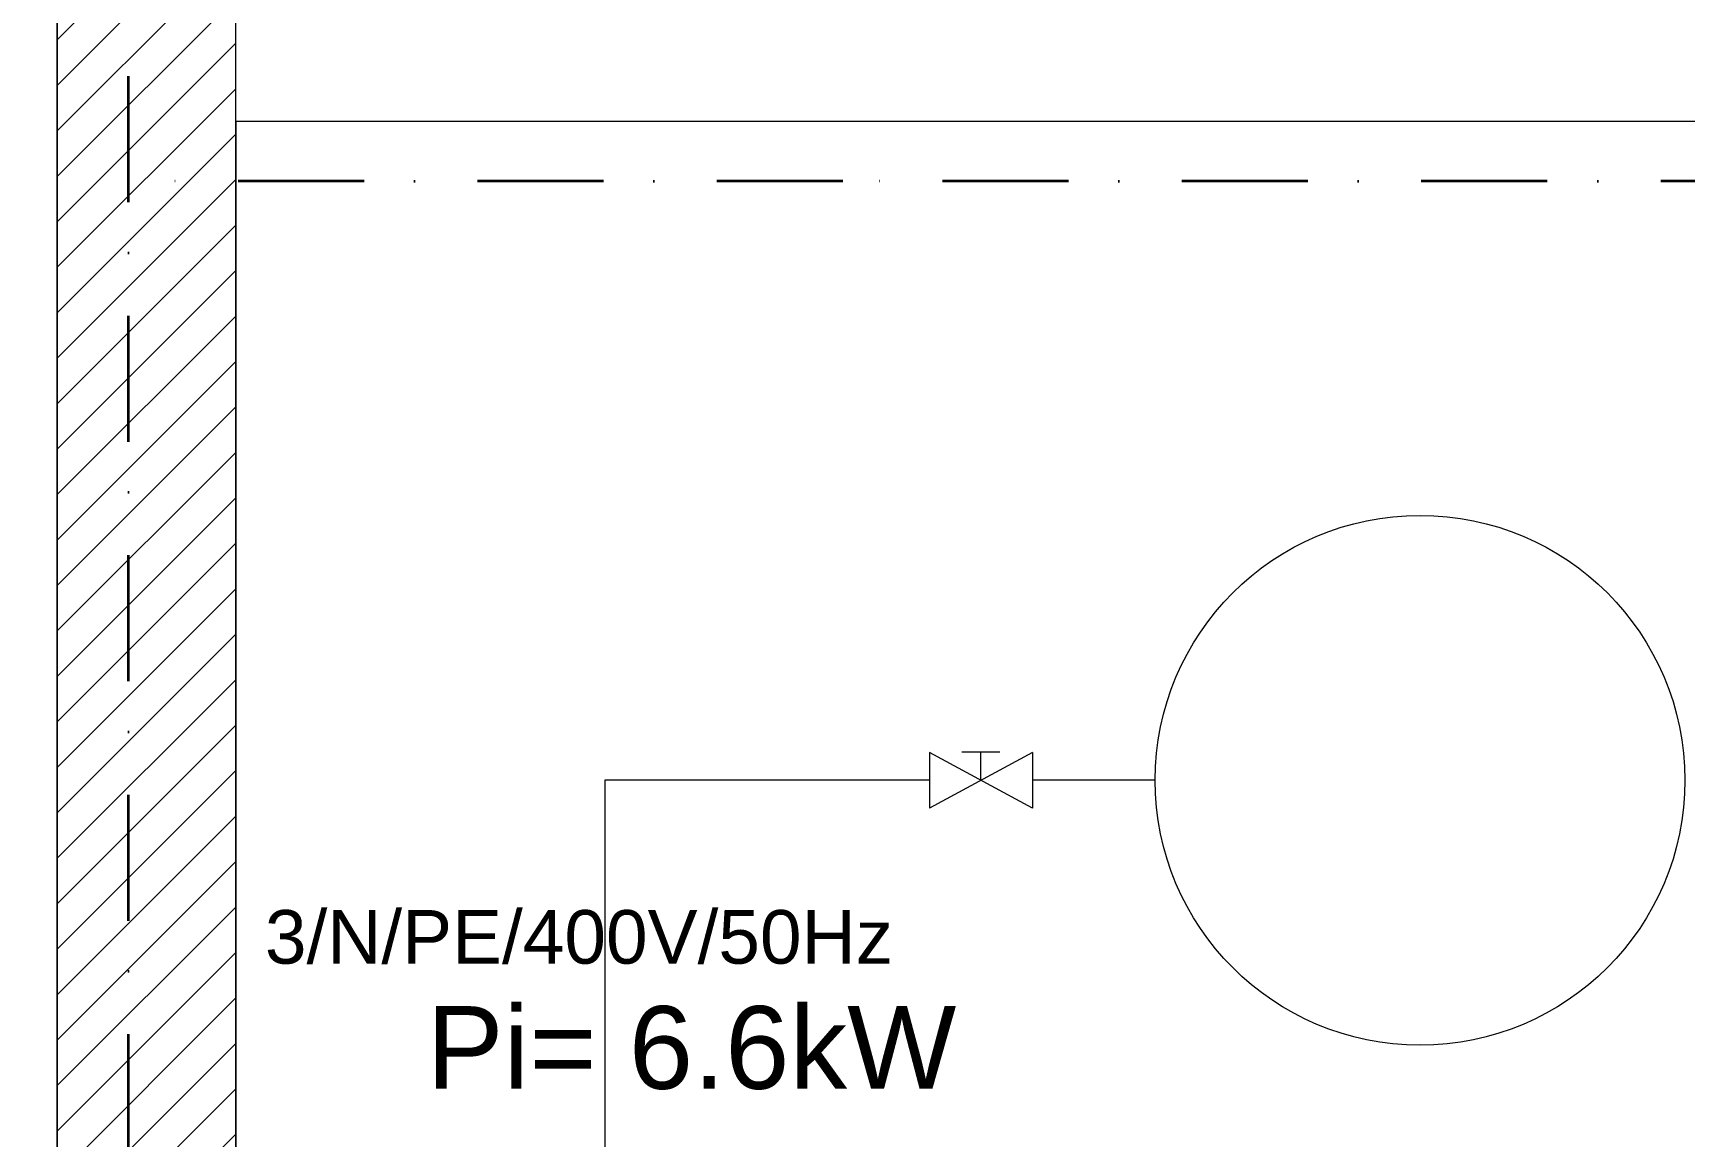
# Model space of a CAD drawing. Header units: millimetres. Extents: x 1322820 to 1391563, y 1051909 to 1098256.
# Drawn here: x 1351395 to 1353707, y 1087683 to 1089228 of the extents above; entities that cross this region are included whole.
import ezdxf
from ezdxf.enums import TextEntityAlignment as Align

# ---------------------------------------------------------------- set-up
doc = ezdxf.new("R2010")
doc.units = ezdxf.units.MM
doc.header["$MEASUREMENT"] = 0
doc.linetypes.add('Dot & Dashed', pattern=[335.138881, 176.388884, -88.194442, 0, -70.555556])
doc.layers.get('0').update_dxf_attribs({"true_color": 0x787878})
doc.layers.add('Dimensions', color=252, linetype='Continuous')
doc.layers.add('GAZE MEDICALE', color=5, linetype='Continuous', lineweight=9)
for name, color, linetype, lineweight, true_color in [('instalatii - echipamente_Pen_No__21', 7, 'Continuous', 20, 0x787878), ('New_arhitectura - axe_Pen_No__201', 7, 'Continuous', 35, 0x787878), ('New_arhitectura - suprafete DTAC_Pen_No__14', 7, 'Continuous', 18, 0x787878), ('New_rezistenta - pereti de rezistenta_Pen_No__21', 7, 'Continuous', 20, 0x787878)]:
    doc.layers.add(name, color=color, linetype=linetype, lineweight=lineweight, true_color=true_color)
doc.layers.add('New_arhitectura - axe', color=7, linetype='Continuous', true_color=0x787878)
doc.layers.add('New_rezistenta - pereti de rezistenta', color=7, linetype='Continuous', true_color=0x787878)
doc.styles.add('ARIAL', font='arial.ttf')
doc.styles.add('GENERATED_STYLE_1', font='arialbd.ttf')

# ---------------------------------------------------------------- blocks, each defined once
blk = doc.blocks.new('Wall_17_1', base_point=(1351428.5, 1078980.6))
at = {"layer": 'New_rezistenta - pereti de rezistenta', "linetype": 'Continuous', "lineweight": 0, "true_color": 0x000000}
h = blk.add_hatch(dxfattribs=at)
h.set_pattern_fill('BETON_ARMAT_0001', color=18, style=0, pattern_type=2)
h.set_pattern_definition([(45, (1356235.236, 1078942.57), (-31.8198, 31.8198), [])])
h.paths.add_polyline_path([(1351678.5, 1089418.7), (1351428.5, 1089418.7), (1351428.5, 1084720.6), (1351678.5, 1084720.6)])
at = {"layer": 'New_rezistenta - pereti de rezistenta_Pen_No__21', "color": 7, "linetype": 'Continuous', "lineweight": 20, "flags": 128}
for points in [[(1351428.5, 1089418.7), (1351428.5, 1084720.6)], [(1351678.5, 1084720.6), (1351678.5, 1089418.7)]]:
    blk.add_lwpolyline(points, dxfattribs=at)
blk = doc.blocks.new('Standard grid marker')
at = {"layer": 'New_arhitectura - axe_Pen_No__201', "linetype": 'Dot & Dashed', "lineweight": 35}
blk.add_line((1000, 0), (43350, 0), dxfattribs=at)
at = {"layer": 'New_arhitectura - axe_Pen_No__201', "lineweight": 35, "style": 'GENERATED_STYLE_1'}
for tag, p in [('AC_MarkerText_1_0', (-106.1, 7.1)), ('AC_MarkerText_1_1', (44456, 7.1))]:
    blk.add_attdef(tag, text='', height=125, rotation=270, dxfattribs=at).set_placement(p, align=Align.MIDDLE_CENTER)
blk = doc.blocks.new('Standard grid marker_4')
at = {"layer": 'New_arhitectura - axe_Pen_No__201', "linetype": 'Dot & Dashed', "lineweight": 35}
for p, q in [((1000, 0), (23106.1, 0)), ((23106.1, 0), (24106.1, 0))]:
    blk.add_line(p, q, dxfattribs=at)
at = {"layer": 'New_arhitectura - axe_Pen_No__201', "lineweight": 35, "style": 'GENERATED_STYLE_1'}
blk.add_attdef('AC_MarkerText_1', text='', height=125, rotation=180, dxfattribs=at).set_placement((-106.1, 7.1), align=Align.MIDDLE_CENTER)
blk = doc.blocks.new('terasa')
at = {"layer": 'instalatii - echipamente_Pen_No__21', "linetype": 'Continuous', "lineweight": 20}
for p, q in [((1352649.5, 1088220.942), (1352649.5, 1088143.235)), ((1352794.027, 1088220.942), (1352649.5, 1088143.235)), ((1352794.027, 1088143.235), (1352649.5, 1088220.942)), ((1352748.368, 1088221.596), (1352695.159, 1088221.596)), ((1352721.763, 1088182.088), (1352721.763, 1088221.596)), ((1352794.027, 1088220.942), (1352794.027, 1088143.235)), ((1352649.5, 1088182.088), (1352195.106, 1088182.088)), ((1352195.106, 1088182.088), (1352195.106, 1086348.936)), ((1352965.51, 1088182.088), (1352794.027, 1088182.088))]:
    blk.add_line(p, q, dxfattribs=at)
blk.add_circle((1353336.389, 1088182.088), 370.879, dxfattribs=at)
at = {"layer": 'New_arhitectura - suprafete DTAC_Pen_No__14', "linetype": 'Continuous', "lineweight": 18, "flags": 128}
for points in [[(1351428.502, 1083420.6), (1351428.502, 1090570.6), (1346928.502, 1090570.6), (1346928.502, 1083420.6)], [(1351678.502, 1084970.6), (1356178.539, 1084970.6), (1356178.539, 1085420.6), (1356828.539, 1085420.6), (1356828.539, 1088668.731), (1356178.539, 1088668.731), (1356178.539, 1089104.063), (1351678.502, 1089104.063)]]:
    blk.add_lwpolyline(points, close=True, dxfattribs=at)
at = {"layer": 'New_arhitectura - axe', "linetype": 'Continuous', "lineweight": 13, "zscale": 1000}
for name, p, rotation in [('Standard grid marker', (1351528.502, 1052120.65), 90), ('Standard grid marker_4', (1375634.605, 1089020.631), 180)]:
    blk.add_blockref(name, p, dxfattribs=dict(at, rotation=rotation))
at = {"layer": 'New_rezistenta - pereti de rezistenta', "lineweight": 20}
blk.add_blockref('Wall_17_1', (1351428.502, 1078980.6), dxfattribs=at)

msp = doc.modelspace()

# ---------------------------------------------------------------- block references
msp.add_blockref('terasa', (0, 0))

# ---------------------------------------------------------------- next in the draw order: texts
at = {"layer": 'Dimensions', "color": 7, "lineweight": 9, "ltscale": 0.2, "style": 'ARIAL'}
msp.add_text('3/N/PE/400V/50Hz ', height=75, dxfattribs=at).set_placement((1351719.3, 1087925.4))
at = {"layer": 'GAZE MEDICALE', "color": 7, "linetype": 'Continuous', "style": 'ARIAL'}
msp.add_text('Pi= 6.6kW', height=115.78, dxfattribs=at).set_placement((1351945.6, 1087750.2))

doc.saveas('drawing.dxf')
